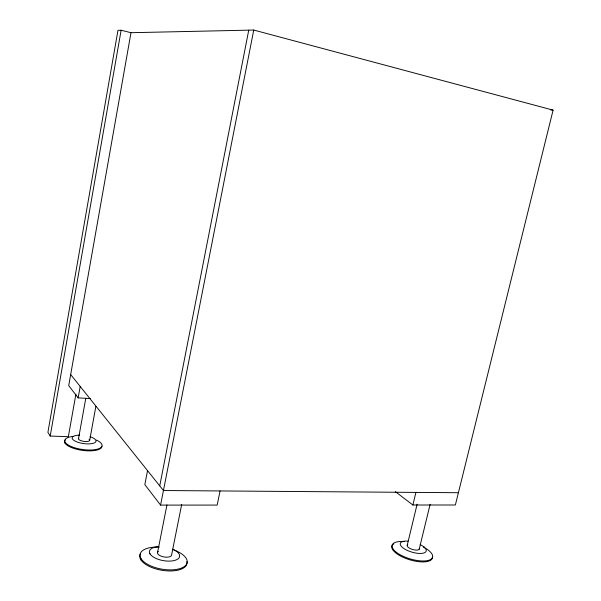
<?xml version="1.0" encoding="UTF-8"?>
<svg xmlns="http://www.w3.org/2000/svg" width="601" height="601" viewBox="0 0 601 601"><rect width="100%" height="100%" fill="white"/><g stroke="black" fill="none" stroke-linecap="round" stroke-linejoin="round"><path stroke-width="0.9" d="M75.899 394.196L68.341 436.687L50.206 436.063L121.124 30.245L130.92 32.687M65.126 443.268L65.276 442.411M90.3 398.546L78.153 397.885L80.188 386.458M78.513 438.715L85.763 398.358M89.714 440.217L95.867 406.374M147.53 470.621L144.833 484.609L160.587 505.103L217.164 505.08L220.079 490.942M140.972 559.937L141.182 558.862M159.738 485.886L248.746 30.155M160.587 505.103L253.75 30.05L553.093 110.133L455.37 504.998L412.879 505.013L395.353 491.641M157.635 552.154L166.943 504.945M181.675 504.532L171.518 555.384A7.174 3.215 9.8 0 1 168.49 557.044L166.815 557.187A7.174 3.215 9.8 0 1 159.19 555.174A7.174 3.215 9.8 0 1 158.258 551.44M412.879 505.013L415.907 492.399M407.245 545.175L417.124 504.156M419.213 549.194L430.136 504.269M121.124 30.245L117.961 30.343L47.907 432.374L50.206 436.063M253.75 30.05L130.988 32.702L68.724 385.624L78.153 397.885M458.405 492.722L163.449 490.521L70.678 374.566M550.493 109.893L553.093 110.133M423.833 546.902L424.486 547.346M149.732 553.626L150.227 554.152M89.023 439.158A5.649 1.916 8.1 0 1 86.814 441.51L85.44 441.525A5.649 1.916 8.1 0 1 80.046 440.293A5.649 1.916 8.1 0 1 78.754 438.242M96.491 440.082A18.834 6.461 8 0 1 95.649 449.548A18.834 6.461 8 0 1 68.401 445.116A18.834 6.461 8 0 1 73.487 436.349M101.915 446.152A18.834 6.476 8 0 1 80.767 450.111A18.834 6.476 8 0 1 65.321 439.894M90.037 436.679A12.058 4.094 8.1 0 1 92.885 443.41A12.058 4.094 8.1 0 1 74.261 440.631A12.058 4.094 8.1 0 1 79.61 435.124M419.318 548.578A6.333 2.366 16.6 0 1 417.815 549.983L416.606 550.103A6.333 2.366 16.6 0 1 409.168 548.007A6.333 2.366 16.6 0 1 407.771 544.709M423.825 547.316A21.103 7.978 16.7 0 1 426.605 560.748A21.103 7.978 16.7 0 1 395.368 551.485A21.103 7.978 16.7 0 1 404.571 541.606M420.167 544.581A13.507 5.056 16.6 0 1 422.668 553.266A13.507 5.056 16.6 0 1 402.55 547.541A13.507 5.056 16.6 0 1 408.071 541.133M432.45 557.165A21.103 7.993 16.7 0 1 407.673 559.118A21.103 7.993 16.7 0 1 393.873 543.845M173.569 549.9A23.897 10.826 9.8 0 1 180.841 568.313A23.897 10.826 9.8 0 1 142.888 560.913A23.897 10.826 9.8 0 1 159.265 547.113M186.873 561.582A23.89 10.856 9.8 0 1 162.195 570.341A23.89 10.856 9.8 0 1 140.273 554.137M172.645 549.134A15.295 6.859 9.8 0 1 175.417 560.192A15.295 6.859 9.8 0 1 152.068 556.09A15.295 6.859 9.8 0 1 158.641 546.67"/></g></svg>
